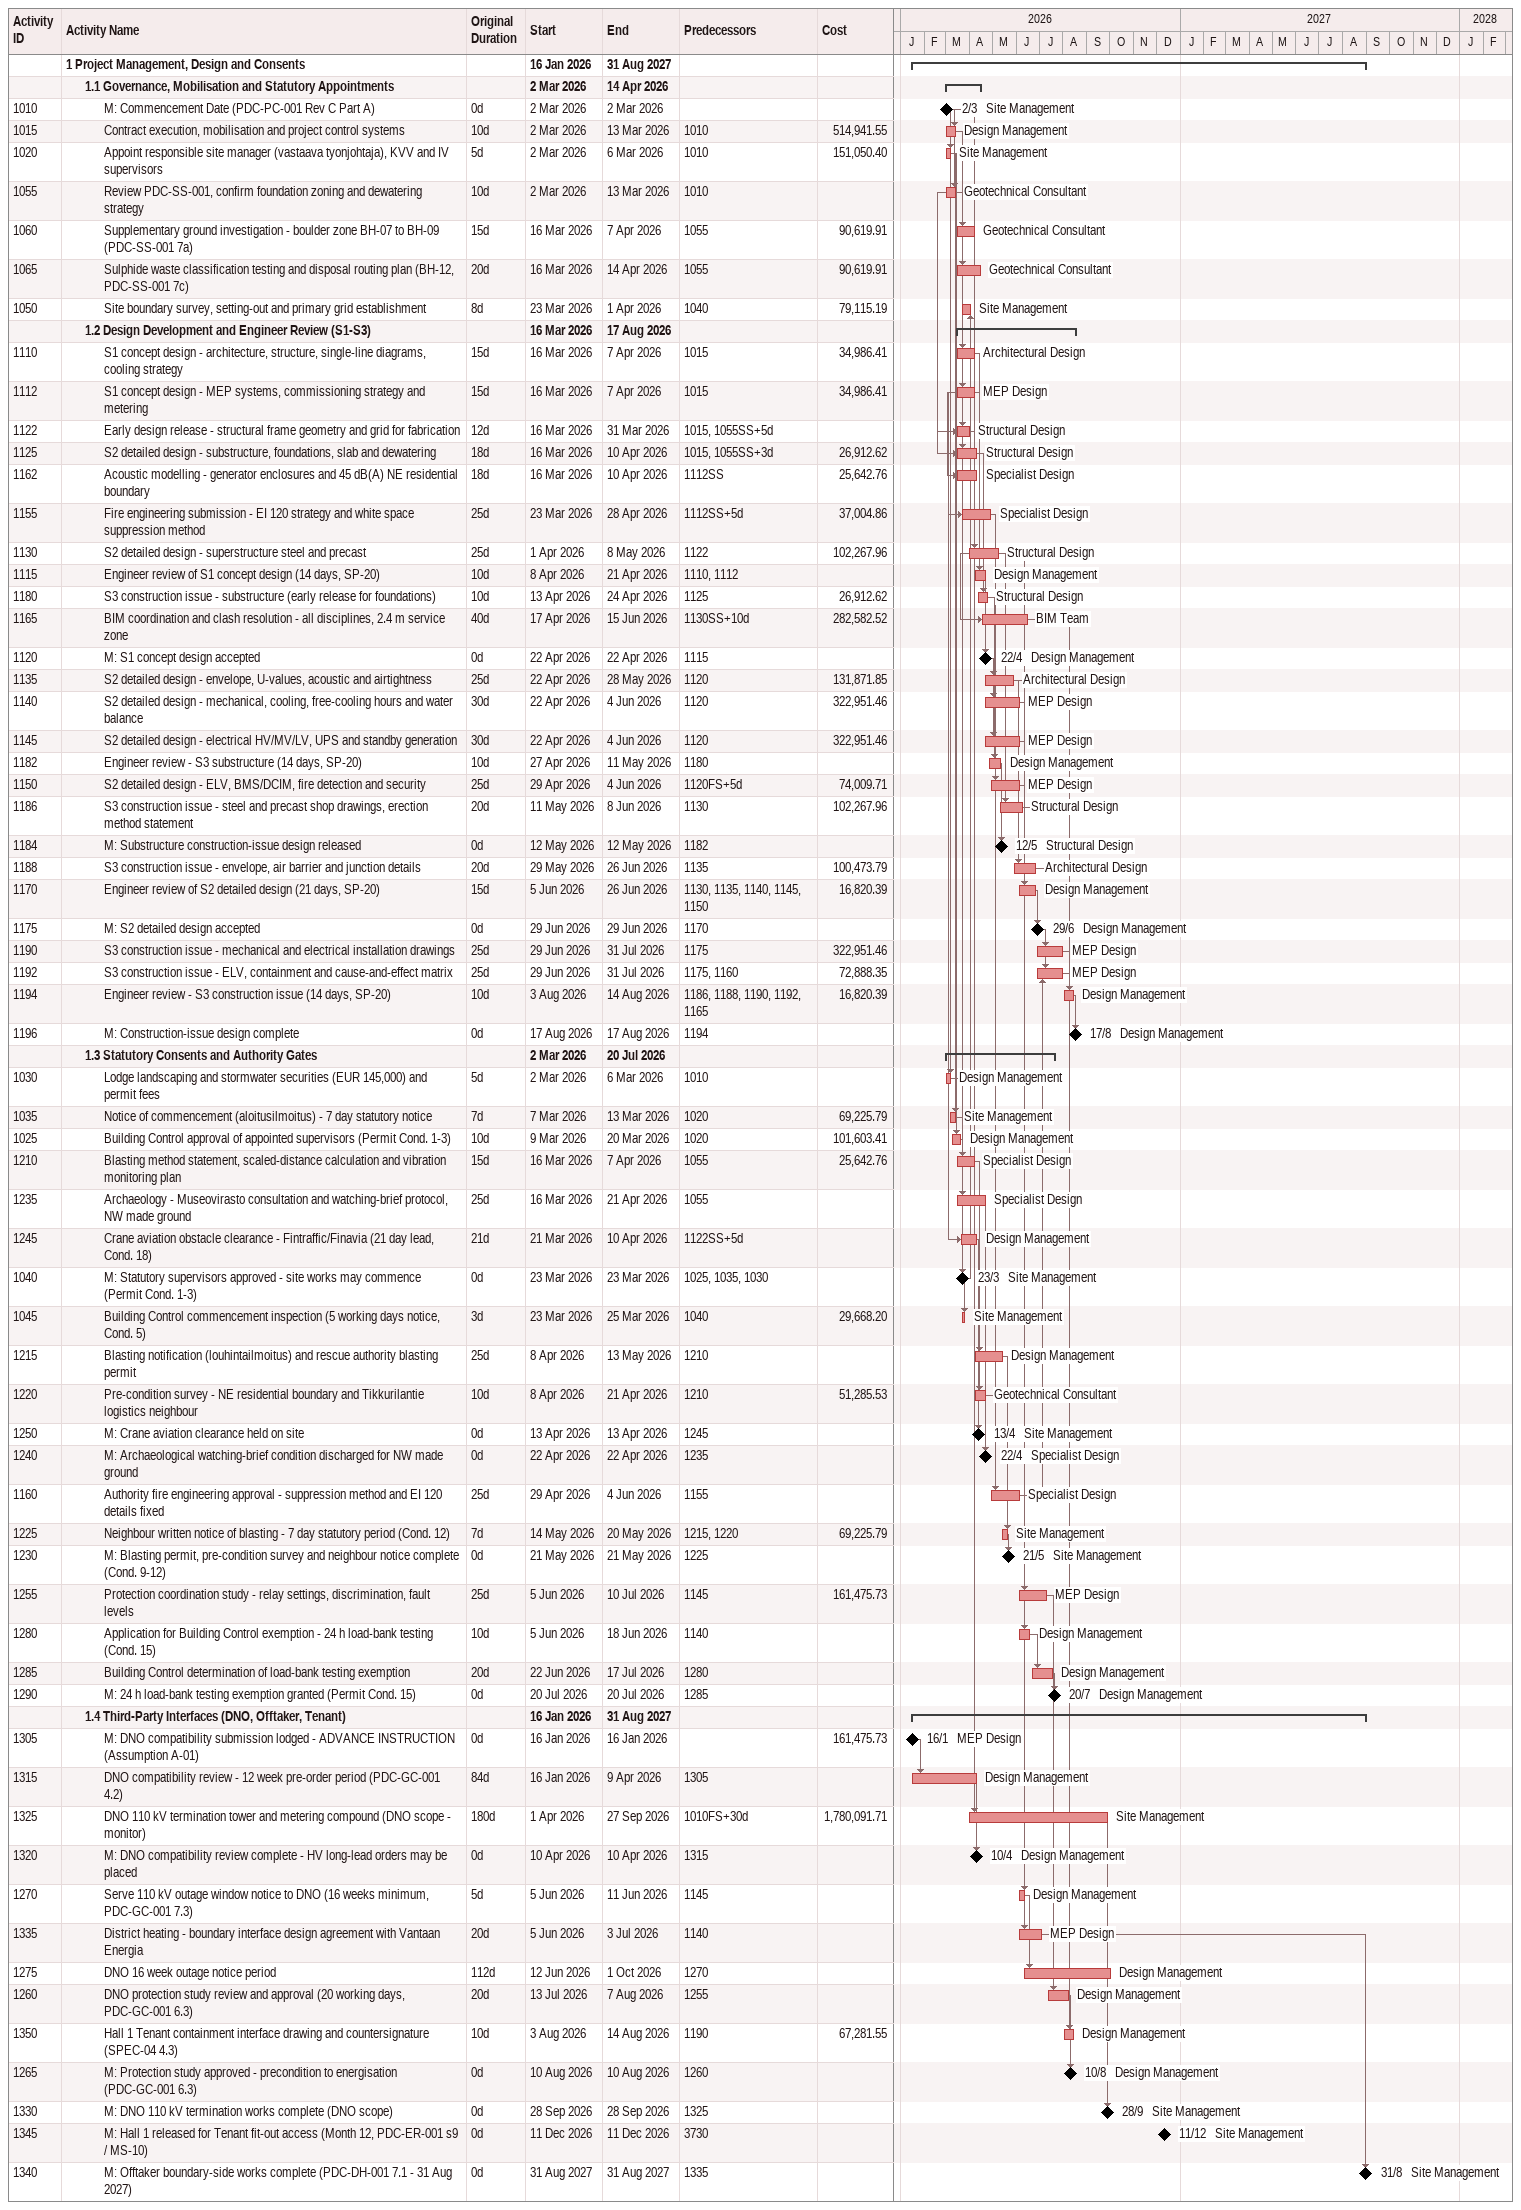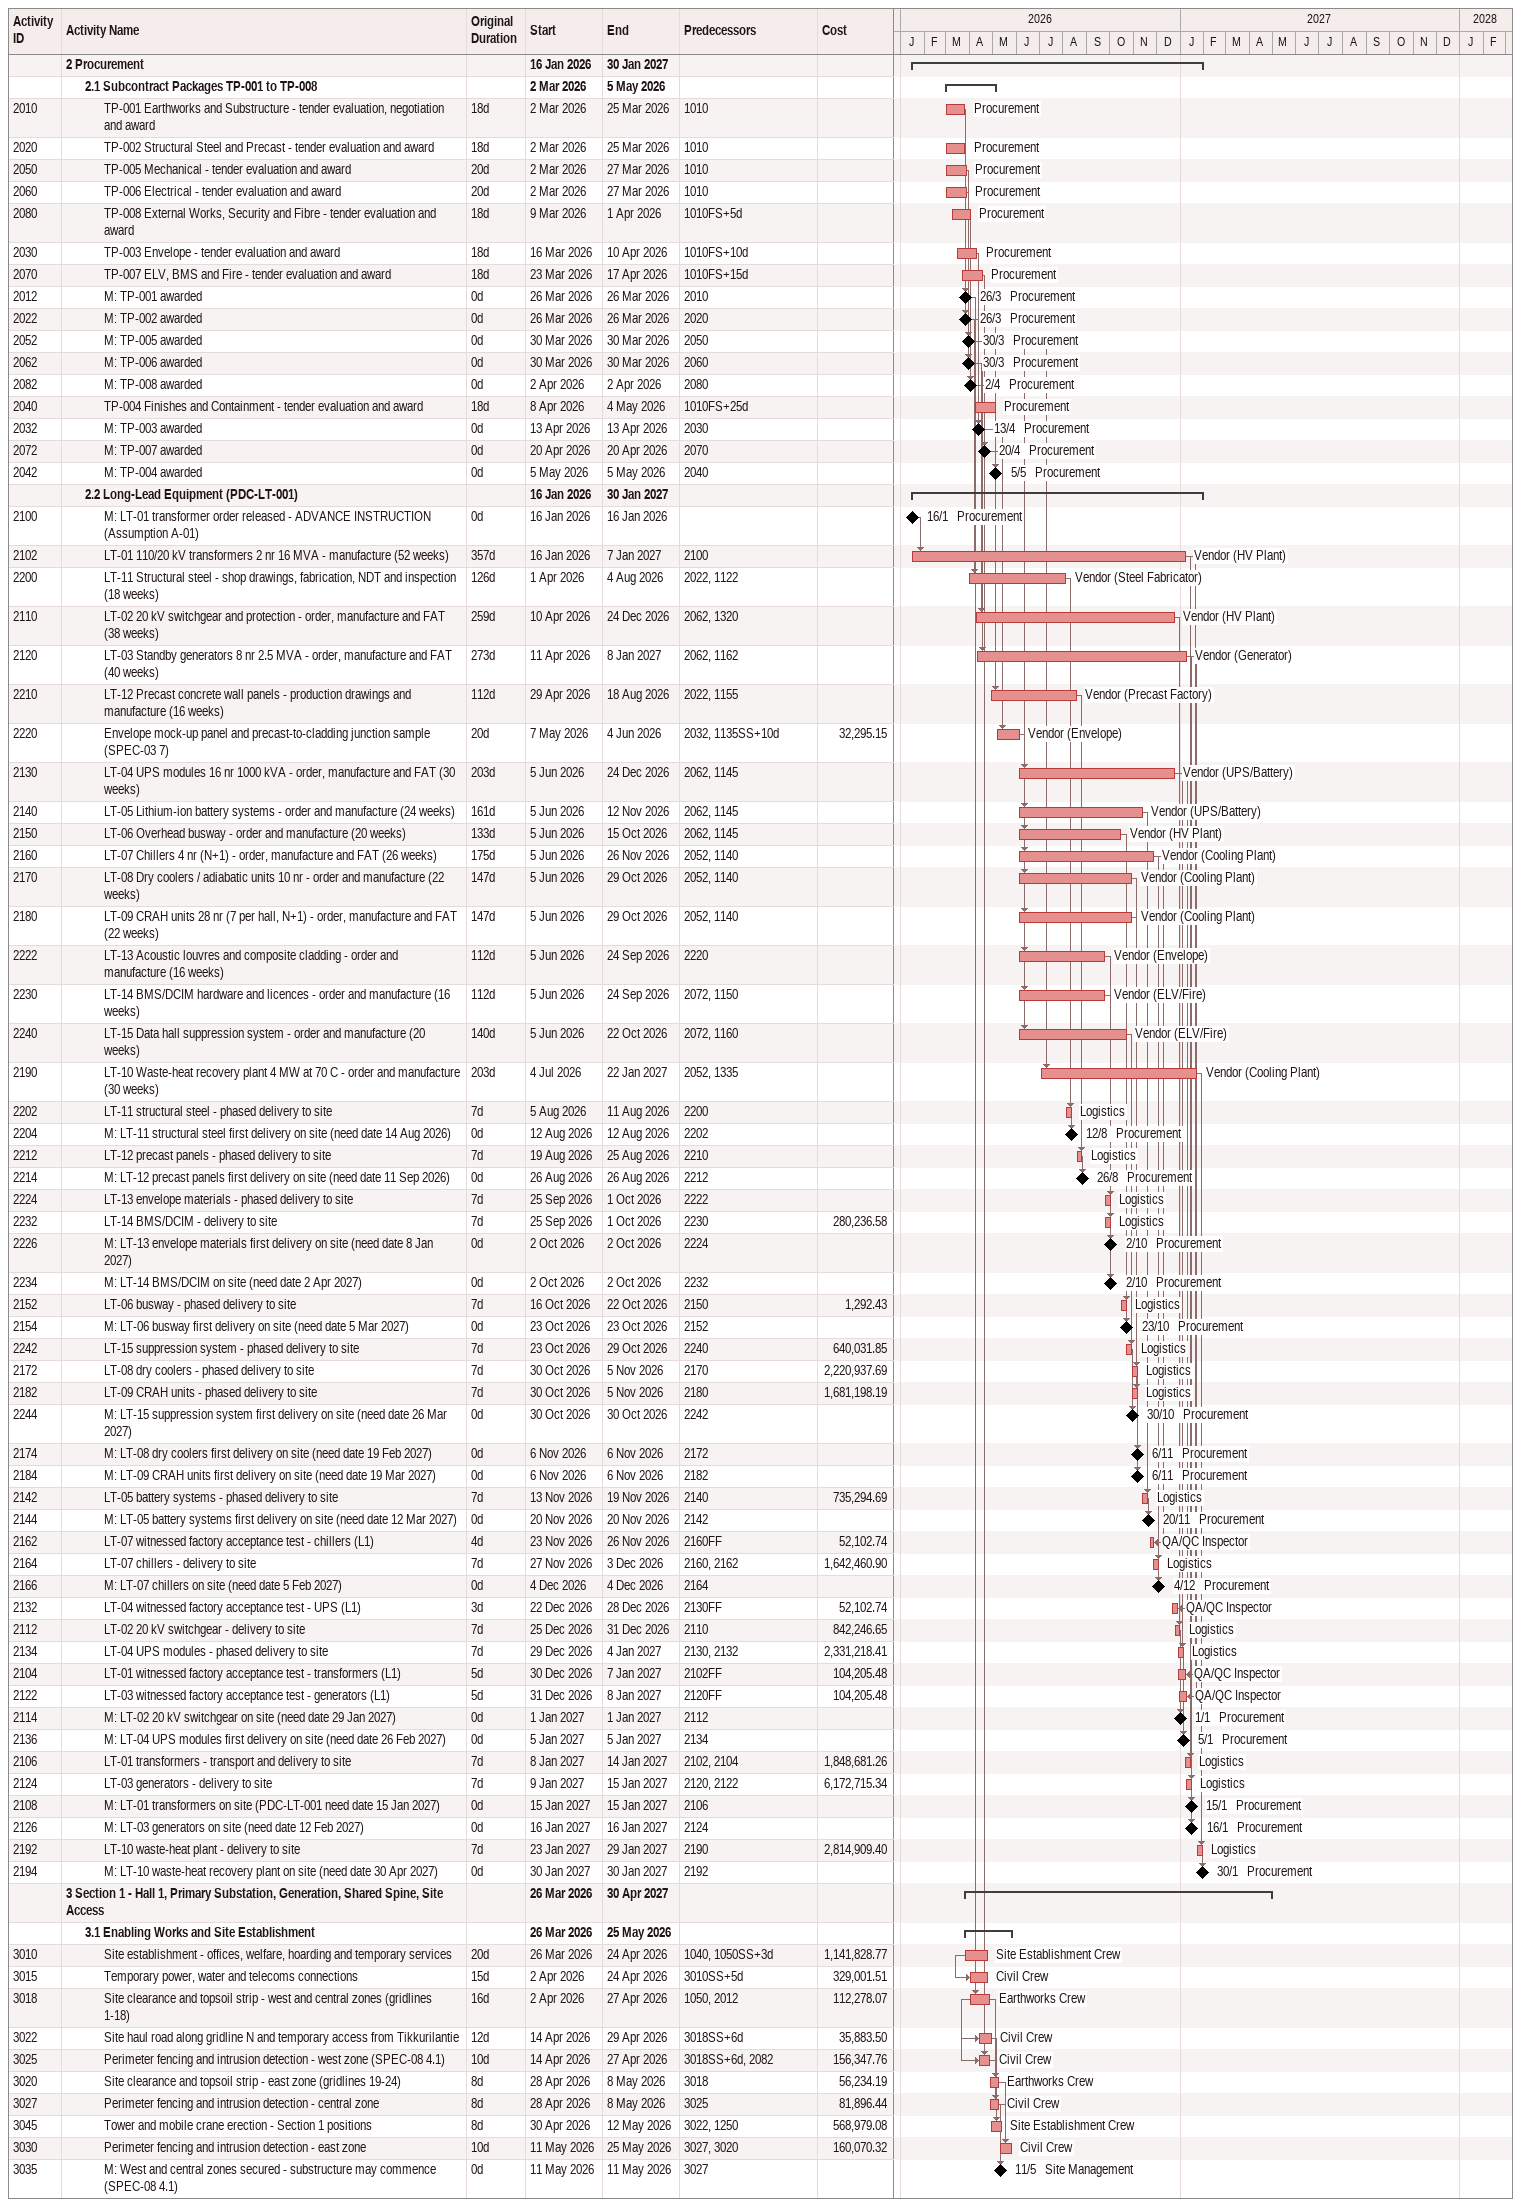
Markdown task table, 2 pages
| ID | Level | Task | Original duration | Start | Finish | Predecessors | Resources | Cost |
|---|---|---|---|---|---|---|---|---|
|  | 1 | **1 Project Management, Design and Consents** |  | 2026-01-16 | 2027-08-31 |  |  |  |
|  | 2 | **1.1 Governance, Mobilisation and Statutory Appointments** |  | 2026-03-02 | 2026-04-14 |  |  |  |
| 1010 | 3 | M: Commencement Date (PDC-PC-001 Rev C Part A) | 0d | 2026-03-02 | 2026-03-02 |  | Site Management |  |
| 1015 | 3 | Contract execution, mobilisation and project control systems | 10d | 2026-03-02 | 2026-03-13 | 1010 | Design Management | 514941.55 |
| 1020 | 3 | Appoint responsible site manager (vastaava tyonjohtaja), KVV and IV supervisors | 5d | 2026-03-02 | 2026-03-06 | 1010 | Site Management | 151050.40 |
| 1055 | 3 | Review PDC-SS-001, confirm foundation zoning and dewatering strategy | 10d | 2026-03-02 | 2026-03-13 | 1010 | Geotechnical Consultant |  |
| 1060 | 3 | Supplementary ground investigation - boulder zone BH-07 to BH-09 (PDC-SS-001 7a) | 15d | 2026-03-16 | 2026-04-07 | 1055 | Geotechnical Consultant | 90619.91 |
| 1065 | 3 | Sulphide waste classification testing and disposal routing plan (BH-12, PDC-SS-001 7c) | 20d | 2026-03-16 | 2026-04-14 | 1055 | Geotechnical Consultant | 90619.91 |
| 1050 | 3 | Site boundary survey, setting-out and primary grid establishment | 8d | 2026-03-23 | 2026-04-01 | 1040 | Site Management | 79115.19 |
|  | 2 | **1.2 Design Development and Engineer Review (S1-S3)** |  | 2026-03-16 | 2026-08-17 |  |  |  |
| 1110 | 3 | S1 concept design - architecture, structure, single-line diagrams, cooling strategy | 15d | 2026-03-16 | 2026-04-07 | 1015 | Architectural Design | 34986.41 |
| 1112 | 3 | S1 concept design - MEP systems, commissioning strategy and metering | 15d | 2026-03-16 | 2026-04-07 | 1015 | MEP Design | 34986.41 |
| 1122 | 3 | Early design release - structural frame geometry and grid for fabrication | 12d | 2026-03-16 | 2026-03-31 | 1015, 1055SS+5d | Structural Design |  |
| 1125 | 3 | S2 detailed design - substructure, foundations, slab and dewatering | 18d | 2026-03-16 | 2026-04-10 | 1015, 1055SS+3d | Structural Design | 26912.62 |
| 1162 | 3 | Acoustic modelling - generator enclosures and 45 dB(A) NE residential boundary | 18d | 2026-03-16 | 2026-04-10 | 1112SS | Specialist Design | 25642.76 |
| 1155 | 3 | Fire engineering submission - EI 120 strategy and white space suppression method | 25d | 2026-03-23 | 2026-04-28 | 1112SS+5d | Specialist Design | 37004.86 |
| 1130 | 3 | S2 detailed design - superstructure steel and precast | 25d | 2026-04-01 | 2026-05-08 | 1122 | Structural Design | 102267.96 |
| 1115 | 3 | Engineer review of S1 concept design (14 days, SP-20) | 10d | 2026-04-08 | 2026-04-21 | 1110, 1112 | Design Management |  |
| 1180 | 3 | S3 construction issue - substructure (early release for foundations) | 10d | 2026-04-13 | 2026-04-24 | 1125 | Structural Design | 26912.62 |
| 1165 | 3 | BIM coordination and clash resolution - all disciplines, 2.4 m service zone | 40d | 2026-04-17 | 2026-06-15 | 1130SS+10d | BIM Team | 282582.52 |
| 1120 | 3 | M: S1 concept design accepted | 0d | 2026-04-22 | 2026-04-22 | 1115 | Design Management |  |
| 1135 | 3 | S2 detailed design - envelope, U-values, acoustic and airtightness | 25d | 2026-04-22 | 2026-05-28 | 1120 | Architectural Design | 131871.85 |
| 1140 | 3 | S2 detailed design - mechanical, cooling, free-cooling hours and water balance | 30d | 2026-04-22 | 2026-06-04 | 1120 | MEP Design | 322951.46 |
| 1145 | 3 | S2 detailed design - electrical HV/MV/LV, UPS and standby generation | 30d | 2026-04-22 | 2026-06-04 | 1120 | MEP Design | 322951.46 |
| 1182 | 3 | Engineer review - S3 substructure (14 days, SP-20) | 10d | 2026-04-27 | 2026-05-11 | 1180 | Design Management |  |
| 1150 | 3 | S2 detailed design - ELV, BMS/DCIM, fire detection and security | 25d | 2026-04-29 | 2026-06-04 | 1120FS+5d | MEP Design | 74009.71 |
| 1186 | 3 | S3 construction issue - steel and precast shop drawings, erection method statement | 20d | 2026-05-11 | 2026-06-08 | 1130 | Structural Design | 102267.96 |
| 1184 | 3 | M: Substructure construction-issue design released | 0d | 2026-05-12 | 2026-05-12 | 1182 | Structural Design |  |
| 1188 | 3 | S3 construction issue - envelope, air barrier and junction details | 20d | 2026-05-29 | 2026-06-26 | 1135 | Architectural Design | 100473.79 |
| 1170 | 3 | Engineer review of S2 detailed design (21 days, SP-20) | 15d | 2026-06-05 | 2026-06-26 | 1130, 1135, 1140, 1145, 1150 | Design Management | 16820.39 |
| 1175 | 3 | M: S2 detailed design accepted | 0d | 2026-06-29 | 2026-06-29 | 1170 | Design Management |  |
| 1190 | 3 | S3 construction issue - mechanical and electrical installation drawings | 25d | 2026-06-29 | 2026-07-31 | 1175 | MEP Design | 322951.46 |
| 1192 | 3 | S3 construction issue - ELV, containment and cause-and-effect matrix | 25d | 2026-06-29 | 2026-07-31 | 1175, 1160 | MEP Design | 72888.35 |
| 1194 | 3 | Engineer review - S3 construction issue (14 days, SP-20) | 10d | 2026-08-03 | 2026-08-14 | 1186, 1188, 1190, 1192, 1165 | Design Management | 16820.39 |
| 1196 | 3 | M: Construction-issue design complete | 0d | 2026-08-17 | 2026-08-17 | 1194 | Design Management |  |
|  | 2 | **1.3 Statutory Consents and Authority Gates** |  | 2026-03-02 | 2026-07-20 |  |  |  |
| 1030 | 3 | Lodge landscaping and stormwater securities (EUR 145,000) and permit fees | 5d | 2026-03-02 | 2026-03-06 | 1010 | Design Management |  |
| 1035 | 3 | Notice of commencement (aloitusilmoitus) - 7 day statutory notice | 7d | 2026-03-07 | 2026-03-13 | 1020 | Site Management | 69225.79 |
| 1025 | 3 | Building Control approval of appointed supervisors (Permit Cond. 1-3) | 10d | 2026-03-09 | 2026-03-20 | 1020 | Design Management | 101603.41 |
| 1210 | 3 | Blasting method statement, scaled-distance calculation and vibration monitoring plan | 15d | 2026-03-16 | 2026-04-07 | 1055 | Specialist Design | 25642.76 |
| 1235 | 3 | Archaeology - Museovirasto consultation and watching-brief protocol, NW made ground | 25d | 2026-03-16 | 2026-04-21 | 1055 | Specialist Design |  |
| 1245 | 3 | Crane aviation obstacle clearance - Fintraffic/Finavia (21 day lead, Cond. 18) | 21d | 2026-03-21 | 2026-04-10 | 1122SS+5d | Design Management |  |
| 1040 | 3 | M: Statutory supervisors approved - site works may commence (Permit Cond. 1-3) | 0d | 2026-03-23 | 2026-03-23 | 1025, 1035, 1030 | Site Management |  |
| 1045 | 3 | Building Control commencement inspection (5 working days notice, Cond. 5) | 3d | 2026-03-23 | 2026-03-25 | 1040 | Site Management | 29668.20 |
| 1215 | 3 | Blasting notification (louhintailmoitus) and rescue authority blasting permit | 25d | 2026-04-08 | 2026-05-13 | 1210 | Design Management |  |
| 1220 | 3 | Pre-condition survey - NE residential boundary and Tikkurilantie logistics neighbour | 10d | 2026-04-08 | 2026-04-21 | 1210 | Geotechnical Consultant | 51285.53 |
| 1250 | 3 | M: Crane aviation clearance held on site | 0d | 2026-04-13 | 2026-04-13 | 1245 | Site Management |  |
| 1240 | 3 | M: Archaeological watching-brief condition discharged for NW made ground | 0d | 2026-04-22 | 2026-04-22 | 1235 | Specialist Design |  |
| 1160 | 3 | Authority fire engineering approval - suppression method and EI 120 details fixed | 25d | 2026-04-29 | 2026-06-04 | 1155 | Specialist Design |  |
| 1225 | 3 | Neighbour written notice of blasting - 7 day statutory period (Cond. 12) | 7d | 2026-05-14 | 2026-05-20 | 1215, 1220 | Site Management | 69225.79 |
| 1230 | 3 | M: Blasting permit, pre-condition survey and neighbour notice complete (Cond. 9-12) | 0d | 2026-05-21 | 2026-05-21 | 1225 | Site Management |  |
| 1255 | 3 | Protection coordination study - relay settings, discrimination, fault levels | 25d | 2026-06-05 | 2026-07-10 | 1145 | MEP Design | 161475.73 |
| 1280 | 3 | Application for Building Control exemption - 24 h load-bank testing (Cond. 15) | 10d | 2026-06-05 | 2026-06-18 | 1140 | Design Management |  |
| 1285 | 3 | Building Control determination of load-bank testing exemption | 20d | 2026-06-22 | 2026-07-17 | 1280 | Design Management |  |
| 1290 | 3 | M: 24 h load-bank testing exemption granted (Permit Cond. 15) | 0d | 2026-07-20 | 2026-07-20 | 1285 | Design Management |  |
|  | 2 | **1.4 Third-Party Interfaces (DNO, Offtaker, Tenant)** |  | 2026-01-16 | 2027-08-31 |  |  |  |
| 1305 | 3 | M: DNO compatibility submission lodged - ADVANCE INSTRUCTION (Assumption A-01) | 0d | 2026-01-16 | 2026-01-16 |  | MEP Design | 161475.73 |
| 1315 | 3 | DNO compatibility review - 12 week pre-order period (PDC-GC-001 4.2) | 84d | 2026-01-16 | 2026-04-09 | 1305 | Design Management |  |
| 1325 | 3 | DNO 110 kV termination tower and metering compound (DNO scope - monitor) | 180d | 2026-04-01 | 2026-09-27 | 1010FS+30d | Site Management | 1780091.71 |
| 1320 | 3 | M: DNO compatibility review complete - HV long-lead orders may be placed | 0d | 2026-04-10 | 2026-04-10 | 1315 | Design Management |  |
| 1270 | 3 | Serve 110 kV outage window notice to DNO (16 weeks minimum, PDC-GC-001 7.3) | 5d | 2026-06-05 | 2026-06-11 | 1145 | Design Management |  |
| 1335 | 3 | District heating - boundary interface design agreement with Vantaan Energia | 20d | 2026-06-05 | 2026-07-03 | 1140 | MEP Design |  |
| 1275 | 3 | DNO 16 week outage notice period | 112d | 2026-06-12 | 2026-10-01 | 1270 | Design Management |  |
| 1260 | 3 | DNO protection study review and approval (20 working days, PDC-GC-001 6.3) | 20d | 2026-07-13 | 2026-08-07 | 1255 | Design Management |  |
| 1350 | 3 | Hall 1 Tenant containment interface drawing and countersignature (SPEC-04 4.3) | 10d | 2026-08-03 | 2026-08-14 | 1190 | Design Management | 67281.55 |
| 1265 | 3 | M: Protection study approved - precondition to energisation (PDC-GC-001 6.3) | 0d | 2026-08-10 | 2026-08-10 | 1260 | Design Management |  |
| 1330 | 3 | M: DNO 110 kV termination works complete (DNO scope) | 0d | 2026-09-28 | 2026-09-28 | 1325 | Site Management |  |
| 1345 | 3 | M: Hall 1 released for Tenant fit-out access (Month 12, PDC-ER-001 s9 / MS-10) | 0d | 2026-12-11 | 2026-12-11 | 3730 | Site Management |  |
| 1340 | 3 | M: Offtaker boundary-side works complete (PDC-DH-001 7.1 - 31 Aug 2027) | 0d | 2027-08-31 | 2027-08-31 | 1335 | Site Management |  |
|  | 1 | **2 Procurement** |  | 2026-01-16 | 2027-01-30 |  |  |  |
|  | 2 | **2.1 Subcontract Packages TP-001 to TP-008** |  | 2026-03-02 | 2026-05-05 |  |  |  |
| 2010 | 3 | TP-001 Earthworks and Substructure - tender evaluation, negotiation and award | 18d | 2026-03-02 | 2026-03-25 | 1010 | Procurement |  |
| 2020 | 3 | TP-002 Structural Steel and Precast - tender evaluation and award | 18d | 2026-03-02 | 2026-03-25 | 1010 | Procurement |  |
| 2050 | 3 | TP-005 Mechanical - tender evaluation and award | 20d | 2026-03-02 | 2026-03-27 | 1010 | Procurement |  |
| 2060 | 3 | TP-006 Electrical - tender evaluation and award | 20d | 2026-03-02 | 2026-03-27 | 1010 | Procurement |  |
| 2080 | 3 | TP-008 External Works, Security and Fibre - tender evaluation and award | 18d | 2026-03-09 | 2026-04-01 | 1010FS+5d | Procurement |  |
| 2030 | 3 | TP-003 Envelope - tender evaluation and award | 18d | 2026-03-16 | 2026-04-10 | 1010FS+10d | Procurement |  |
| 2070 | 3 | TP-007 ELV, BMS and Fire - tender evaluation and award | 18d | 2026-03-23 | 2026-04-17 | 1010FS+15d | Procurement |  |
| 2012 | 3 | M: TP-001 awarded | 0d | 2026-03-26 | 2026-03-26 | 2010 | Procurement |  |
| 2022 | 3 | M: TP-002 awarded | 0d | 2026-03-26 | 2026-03-26 | 2020 | Procurement |  |
| 2052 | 3 | M: TP-005 awarded | 0d | 2026-03-30 | 2026-03-30 | 2050 | Procurement |  |
| 2062 | 3 | M: TP-006 awarded | 0d | 2026-03-30 | 2026-03-30 | 2060 | Procurement |  |
| 2082 | 3 | M: TP-008 awarded | 0d | 2026-04-02 | 2026-04-02 | 2080 | Procurement |  |
| 2040 | 3 | TP-004 Finishes and Containment - tender evaluation and award | 18d | 2026-04-08 | 2026-05-04 | 1010FS+25d | Procurement |  |
| 2032 | 3 | M: TP-003 awarded | 0d | 2026-04-13 | 2026-04-13 | 2030 | Procurement |  |
| 2072 | 3 | M: TP-007 awarded | 0d | 2026-04-20 | 2026-04-20 | 2070 | Procurement |  |
| 2042 | 3 | M: TP-004 awarded | 0d | 2026-05-05 | 2026-05-05 | 2040 | Procurement |  |
|  | 2 | **2.2 Long-Lead Equipment (PDC-LT-001)** |  | 2026-01-16 | 2027-01-30 |  |  |  |
| 2100 | 3 | M: LT-01 transformer order released - ADVANCE INSTRUCTION (Assumption A-01) | 0d | 2026-01-16 | 2026-01-16 |  | Procurement |  |
| 2102 | 3 | LT-01 110/20 kV transformers 2 nr 16 MVA - manufacture (52 weeks) | 357d | 2026-01-16 | 2027-01-07 | 2100 | Vendor (HV Plant) |  |
| 2200 | 3 | LT-11 Structural steel - shop drawings, fabrication, NDT and inspection (18 weeks) | 126d | 2026-04-01 | 2026-08-04 | 2022, 1122 | Vendor (Steel Fabricator) |  |
| 2110 | 3 | LT-02 20 kV switchgear and protection - order, manufacture and FAT (38 weeks) | 259d | 2026-04-10 | 2026-12-24 | 2062, 1320 | Vendor (HV Plant) |  |
| 2120 | 3 | LT-03 Standby generators 8 nr 2.5 MVA - order, manufacture and FAT (40 weeks) | 273d | 2026-04-11 | 2027-01-08 | 2062, 1162 | Vendor (Generator) |  |
| 2210 | 3 | LT-12 Precast concrete wall panels - production drawings and manufacture (16 weeks) | 112d | 2026-04-29 | 2026-08-18 | 2022, 1155 | Vendor (Precast Factory) |  |
| 2220 | 3 | Envelope mock-up panel and precast-to-cladding junction sample (SPEC-03 7) | 20d | 2026-05-07 | 2026-06-04 | 2032, 1135SS+10d | Vendor (Envelope) | 32295.15 |
| 2130 | 3 | LT-04 UPS modules 16 nr 1000 kVA - order, manufacture and FAT (30 weeks) | 203d | 2026-06-05 | 2026-12-24 | 2062, 1145 | Vendor (UPS/Battery) |  |
| 2140 | 3 | LT-05 Lithium-ion battery systems - order and manufacture (24 weeks) | 161d | 2026-06-05 | 2026-11-12 | 2062, 1145 | Vendor (UPS/Battery) |  |
| 2150 | 3 | LT-06 Overhead busway - order and manufacture (20 weeks) | 133d | 2026-06-05 | 2026-10-15 | 2062, 1145 | Vendor (HV Plant) |  |
| 2160 | 3 | LT-07 Chillers 4 nr (N+1) - order, manufacture and FAT (26 weeks) | 175d | 2026-06-05 | 2026-11-26 | 2052, 1140 | Vendor (Cooling Plant) |  |
| 2170 | 3 | LT-08 Dry coolers / adiabatic units 10 nr - order and manufacture (22 weeks) | 147d | 2026-06-05 | 2026-10-29 | 2052, 1140 | Vendor (Cooling Plant) |  |
| 2180 | 3 | LT-09 CRAH units 28 nr (7 per hall, N+1) - order, manufacture and FAT (22 weeks) | 147d | 2026-06-05 | 2026-10-29 | 2052, 1140 | Vendor (Cooling Plant) |  |
| 2222 | 3 | LT-13 Acoustic louvres and composite cladding - order and manufacture (16 weeks) | 112d | 2026-06-05 | 2026-09-24 | 2220 | Vendor (Envelope) |  |
| 2230 | 3 | LT-14 BMS/DCIM hardware and licences - order and manufacture (16 weeks) | 112d | 2026-06-05 | 2026-09-24 | 2072, 1150 | Vendor (ELV/Fire) |  |
| 2240 | 3 | LT-15 Data hall suppression system - order and manufacture (20 weeks) | 140d | 2026-06-05 | 2026-10-22 | 2072, 1160 | Vendor (ELV/Fire) |  |
| 2190 | 3 | LT-10 Waste-heat recovery plant 4 MW at 70 C - order and manufacture (30 weeks) | 203d | 2026-07-04 | 2027-01-22 | 2052, 1335 | Vendor (Cooling Plant) |  |
| 2202 | 3 | LT-11 structural steel - phased delivery to site | 7d | 2026-08-05 | 2026-08-11 | 2200 | Logistics |  |
| 2204 | 3 | M: LT-11 structural steel first delivery on site (need date 14 Aug 2026) | 0d | 2026-08-12 | 2026-08-12 | 2202 | Procurement |  |
| 2212 | 3 | LT-12 precast panels - phased delivery to site | 7d | 2026-08-19 | 2026-08-25 | 2210 | Logistics |  |
| 2214 | 3 | M: LT-12 precast panels first delivery on site (need date 11 Sep 2026) | 0d | 2026-08-26 | 2026-08-26 | 2212 | Procurement |  |
| 2224 | 3 | LT-13 envelope materials - phased delivery to site | 7d | 2026-09-25 | 2026-10-01 | 2222 | Logistics |  |
| 2232 | 3 | LT-14 BMS/DCIM - delivery to site | 7d | 2026-09-25 | 2026-10-01 | 2230 | Logistics | 280236.58 |
| 2226 | 3 | M: LT-13 envelope materials first delivery on site (need date 8 Jan 2027) | 0d | 2026-10-02 | 2026-10-02 | 2224 | Procurement |  |
| 2234 | 3 | M: LT-14 BMS/DCIM on site (need date 2 Apr 2027) | 0d | 2026-10-02 | 2026-10-02 | 2232 | Procurement |  |
| 2152 | 3 | LT-06 busway - phased delivery to site | 7d | 2026-10-16 | 2026-10-22 | 2150 | Logistics | 1292.43 |
| 2154 | 3 | M: LT-06 busway first delivery on site (need date 5 Mar 2027) | 0d | 2026-10-23 | 2026-10-23 | 2152 | Procurement |  |
| 2242 | 3 | LT-15 suppression system - phased delivery to site | 7d | 2026-10-23 | 2026-10-29 | 2240 | Logistics | 640031.85 |
| 2172 | 3 | LT-08 dry coolers - phased delivery to site | 7d | 2026-10-30 | 2026-11-05 | 2170 | Logistics | 2220937.69 |
| 2182 | 3 | LT-09 CRAH units - phased delivery to site | 7d | 2026-10-30 | 2026-11-05 | 2180 | Logistics | 1681198.19 |
| 2244 | 3 | M: LT-15 suppression system first delivery on site (need date 26 Mar 2027) | 0d | 2026-10-30 | 2026-10-30 | 2242 | Procurement |  |
| 2174 | 3 | M: LT-08 dry coolers first delivery on site (need date 19 Feb 2027) | 0d | 2026-11-06 | 2026-11-06 | 2172 | Procurement |  |
| 2184 | 3 | M: LT-09 CRAH units first delivery on site (need date 19 Mar 2027) | 0d | 2026-11-06 | 2026-11-06 | 2182 | Procurement |  |
| 2142 | 3 | LT-05 battery systems - phased delivery to site | 7d | 2026-11-13 | 2026-11-19 | 2140 | Logistics | 735294.69 |
| 2144 | 3 | M: LT-05 battery systems first delivery on site (need date 12 Mar 2027) | 0d | 2026-11-20 | 2026-11-20 | 2142 | Procurement |  |
| 2162 | 3 | LT-07 witnessed factory acceptance test - chillers (L1) | 4d | 2026-11-23 | 2026-11-26 | 2160FF | QA/QC Inspector | 52102.74 |
| 2164 | 3 | LT-07 chillers - delivery to site | 7d | 2026-11-27 | 2026-12-03 | 2160, 2162 | Logistics | 1642460.90 |
| 2166 | 3 | M: LT-07 chillers on site (need date 5 Feb 2027) | 0d | 2026-12-04 | 2026-12-04 | 2164 | Procurement |  |
| 2132 | 3 | LT-04 witnessed factory acceptance test - UPS (L1) | 3d | 2026-12-22 | 2026-12-28 | 2130FF | QA/QC Inspector | 52102.74 |
| 2112 | 3 | LT-02 20 kV switchgear - delivery to site | 7d | 2026-12-25 | 2026-12-31 | 2110 | Logistics | 842246.65 |
| 2134 | 3 | LT-04 UPS modules - phased delivery to site | 7d | 2026-12-29 | 2027-01-04 | 2130, 2132 | Logistics | 2331218.41 |
| 2104 | 3 | LT-01 witnessed factory acceptance test - transformers (L1) | 5d | 2026-12-30 | 2027-01-07 | 2102FF | QA/QC Inspector | 104205.48 |
| 2122 | 3 | LT-03 witnessed factory acceptance test - generators (L1) | 5d | 2026-12-31 | 2027-01-08 | 2120FF | QA/QC Inspector | 104205.48 |
| 2114 | 3 | M: LT-02 20 kV switchgear on site (need date 29 Jan 2027) | 0d | 2027-01-01 | 2027-01-01 | 2112 | Procurement |  |
| 2136 | 3 | M: LT-04 UPS modules first delivery on site (need date 26 Feb 2027) | 0d | 2027-01-05 | 2027-01-05 | 2134 | Procurement |  |
| 2106 | 3 | LT-01 transformers - transport and delivery to site | 7d | 2027-01-08 | 2027-01-14 | 2102, 2104 | Logistics | 1848681.26 |
| 2124 | 3 | LT-03 generators - delivery to site | 7d | 2027-01-09 | 2027-01-15 | 2120, 2122 | Logistics | 6172715.34 |
| 2108 | 3 | M: LT-01 transformers on site (PDC-LT-001 need date 15 Jan 2027) | 0d | 2027-01-15 | 2027-01-15 | 2106 | Procurement |  |
| 2126 | 3 | M: LT-03 generators on site (need date 12 Feb 2027) | 0d | 2027-01-16 | 2027-01-16 | 2124 | Procurement |  |
| 2192 | 3 | LT-10 waste-heat plant - delivery to site | 7d | 2027-01-23 | 2027-01-29 | 2190 | Logistics | 2814909.40 |
| 2194 | 3 | M: LT-10 waste-heat recovery plant on site (need date 30 Apr 2027) | 0d | 2027-01-30 | 2027-01-30 | 2192 | Procurement |  |
|  | 1 | **3 Section 1 - Hall 1, Primary Substation, Generation, Shared Spine, Site Access** |  | 2026-03-26 | 2027-04-30 |  |  |  |
|  | 2 | **3.1 Enabling Works and Site Establishment** |  | 2026-03-26 | 2026-05-25 |  |  |  |
| 3010 | 3 | Site establishment - offices, welfare, hoarding and temporary services | 20d | 2026-03-26 | 2026-04-24 | 1040, 1050SS+3d | Site Establishment Crew | 1141828.77 |
| 3015 | 3 | Temporary power, water and telecoms connections | 15d | 2026-04-02 | 2026-04-24 | 3010SS+5d | Civil Crew | 329001.51 |
| 3018 | 3 | Site clearance and topsoil strip - west and central zones (gridlines 1-18) | 16d | 2026-04-02 | 2026-04-27 | 1050, 2012 | Earthworks Crew | 112278.07 |
| 3022 | 3 | Site haul road along gridline N and temporary access from Tikkurilantie | 12d | 2026-04-14 | 2026-04-29 | 3018SS+6d | Civil Crew | 35883.50 |
| 3025 | 3 | Perimeter fencing and intrusion detection - west zone (SPEC-08 4.1) | 10d | 2026-04-14 | 2026-04-27 | 3018SS+6d, 2082 | Civil Crew | 156347.76 |
| 3020 | 3 | Site clearance and topsoil strip - east zone (gridlines 19-24) | 8d | 2026-04-28 | 2026-05-08 | 3018 | Earthworks Crew | 56234.19 |
| 3027 | 3 | Perimeter fencing and intrusion detection - central zone | 8d | 2026-04-28 | 2026-05-08 | 3025 | Civil Crew | 81896.44 |
| 3045 | 3 | Tower and mobile crane erection - Section 1 positions | 8d | 2026-04-30 | 2026-05-12 | 3022, 1250 | Site Establishment Crew | 568979.08 |
| 3030 | 3 | Perimeter fencing and intrusion detection - east zone | 10d | 2026-05-11 | 2026-05-25 | 3027, 3020 | Civil Crew | 160070.32 |
| 3035 | 3 | M: West and central zones secured - substructure may commence (SPEC-08 4.1) | 0d | 2026-05-11 | 2026-05-11 | 3027 | Site Management |  |
